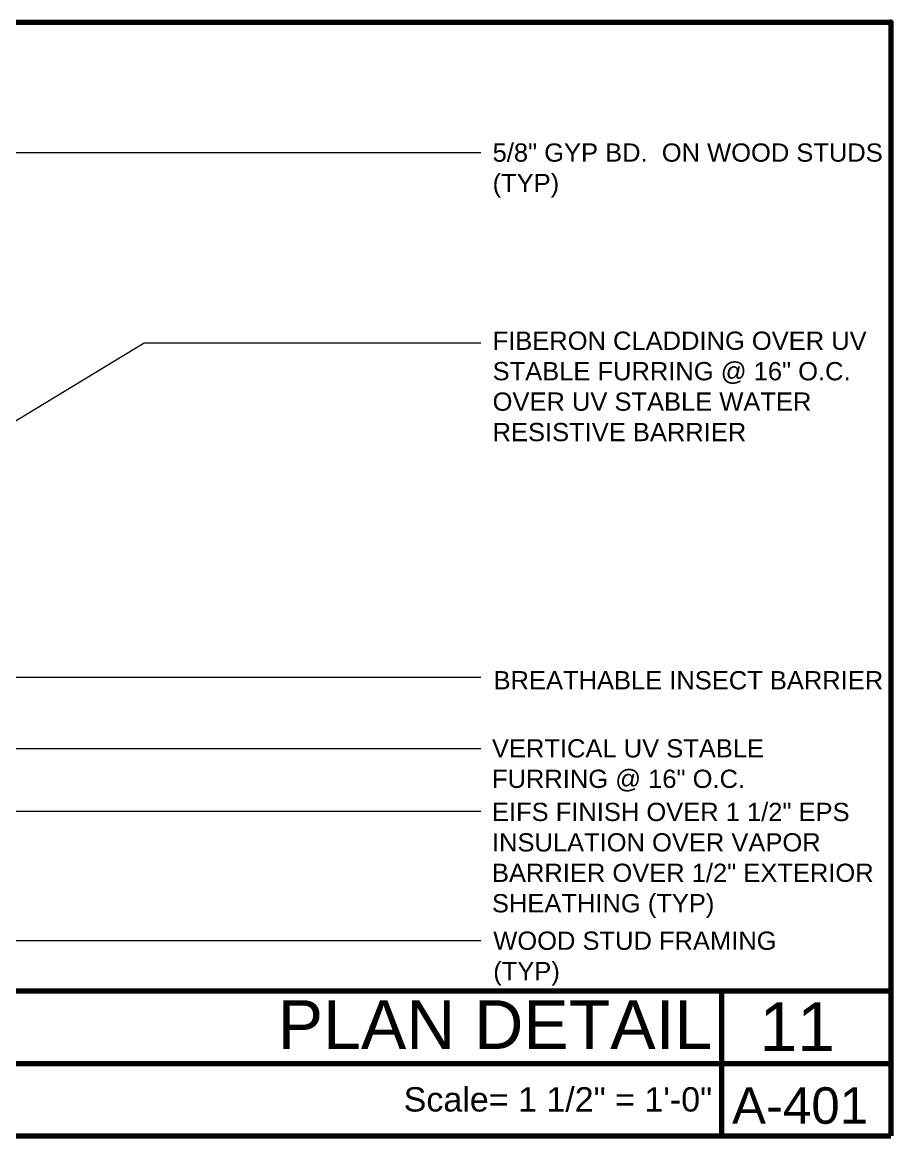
# Model space of a CAD drawing. Extents: x -134.2 to -36.6, y 16.5 to 62.5.
# Drawn here: x -72.52 to -36.63, y 16.54 to 62.54 of the extents above; entities that cross this region are included whole.
import ezdxf

# ---------------------------------------------------------------- set-up
doc = ezdxf.new("R2010")
doc.units = 0
doc.header["$MEASUREMENT"] = 0
doc.layers.add('Dt-Line 5', color=54, linetype='Continuous', lineweight=50)
doc.layers.add('Dt-Text', color=121, linetype='Continuous', lineweight=20)
doc.styles.add('Arial', font='Arial.ttf')
doc.styles.get("Standard").update_dxf_attribs({"font": 'Arial.ttf'})
doc.dimstyles.new('1 & 1 Half', dxfattribs={"dimtxt": 0.75, "dimasz": 0.75, "dimexe": 1, "dimexo": 0.375, "dimgap": 0.5, "dimtad": 1, "dimdec": 4, "dimzin": 3, "dimdsep": 46, "dimlunit": 4, "dimtxsty": 'Standard', "dimblk": 'ARCHTICK', "dimcen": 0.09375, "dimdle": 1, "dimclrd": 253, "dimclre": 253, "dimclrt": 256, "dimadec": 0, "dimazin": 0, "dimtfac": 0.6, "dimtdec": 4, "dimtix": 1, "dimtmove": 2, "dimatfit": 0, "dimfxl": 1, "dimfrac": 1, "dimtolj": 1, "dimtzin": 0, "dimlwd": 9, "dimlwe": 9, "dimarcsym": 0})

# ---------------------------------------------------------------- blocks, each defined once
blk = doc.blocks.new('_ArchTick')
at = {"color": 0, "linetype": 'ByBlock', "const_width": 0.15}
blk.add_lwpolyline([(-0.5, -0.5), (0.5, 0.5)], dxfattribs=at)

msp = doc.modelspace()

# ---------------------------------------------------------------- linework, layer by layer
at = {"layer": 'Dt-Line 5', "linetype": 'Continuous', "lineweight": 211}
for p, q in [((-43.633, 22.522), (-43.633, 16.535)), ((-134.153, 16.535), (-36.633, 16.535))]:
    msp.add_line(p, q, dxfattribs=at)
for points in [[(-134.153, 62.535), (-36.633, 62.535)], [(-36.633, 62.535), (-36.633, 16.535)], [(-36.633, 62.535), (-36.633, 62.535), (-36.633, 62.535)], [(-134.153, 22.522), (-36.646, 22.522), (-36.633, 22.522)], [(-134.153, 19.522), (-36.633, 19.522)]]:
    msp.add_lwpolyline(points, dxfattribs=at)
msp.add_point((-36.633, 62.535), dxfattribs=at)

# ---------------------------------------------------------------- texts
at = {"layer": 'Dt-Text', "linetype": 'Continuous', "lineweight": 211, "style": 'Arial'}
for s, height, p in [('PLAN DETAIL', 2.0117, (-61.966, 20.122)), ('11', 2.0117, (-42.063, 20.029)), ('Scale= 1 1/2" = 1\'-0"', 1.00585, (-56.761, 17.535)), ('A-401', 1.5088, (-43.193, 17.029))]:
    msp.add_text(s, height=height, dxfattribs=at).set_placement(p)
at = {"layer": 'Dt-Text', "char_height": 0.75439, "attachment_point": 1, "style": 'Arial'}
for s, insert, width in [('5/8" GYP BD.  ON WOOD STUDS (TYP)', (-53.086, 57.53), 16.45899), ('FIBERON CLADDING OVER UV STABLE FURRING @ 16" O.C. OVER UV STABLE WATER RESISTIVE BARRIER', (-53.086, 49.756), 16.65663), ('BREATHABLE INSECT BARRIER', (-53.046, 35.73), 15.49563), ('VERTICAL UV STABLE FURRING @ 16" O.C.', (-53.113, 32.916), 15.07282), ('EIFS FINISH OVER 1 1/2" EPS INSULATION OVER VAPOR BARRIER OVER 1/2" EXTERIOR SHEATHING (TYP)', (-53.113, 30.29), 17.96223), ('WOOD STUD FRAMING (TYP)', (-53.059, 24.97), 11.76229)]:
    msp.add_mtext(s, dxfattribs=dict(at, insert=insert, width=width))

# ---------------------------------------------------------------- leaders
at = {"layer": 'Dt-Text'}
for points in [[(-87.646, 50.855), (-74.046, 57.149), (-53.566, 57.149)], [(-78.633, 42.535), (-67.486, 49.295), (-53.566, 49.295)], [(-85.406, 43.455), (-74.046, 35.482), (-53.566, 35.482)], [(-88.726, 42.549), (-74.459, 32.535), (-53.566, 32.535)], [(-91.686, 36.989), (-74.046, 24.602), (-53.566, 24.602)], [(-88.739, 37.149), (-74.046, 29.949), (-53.566, 29.949)]]:
    msp.add_leader(points, dimstyle='1 & 1 Half', override={"dimgap": 0.5, "dimtad": 0}, dxfattribs=at)

doc.saveas('drawing.dxf')
